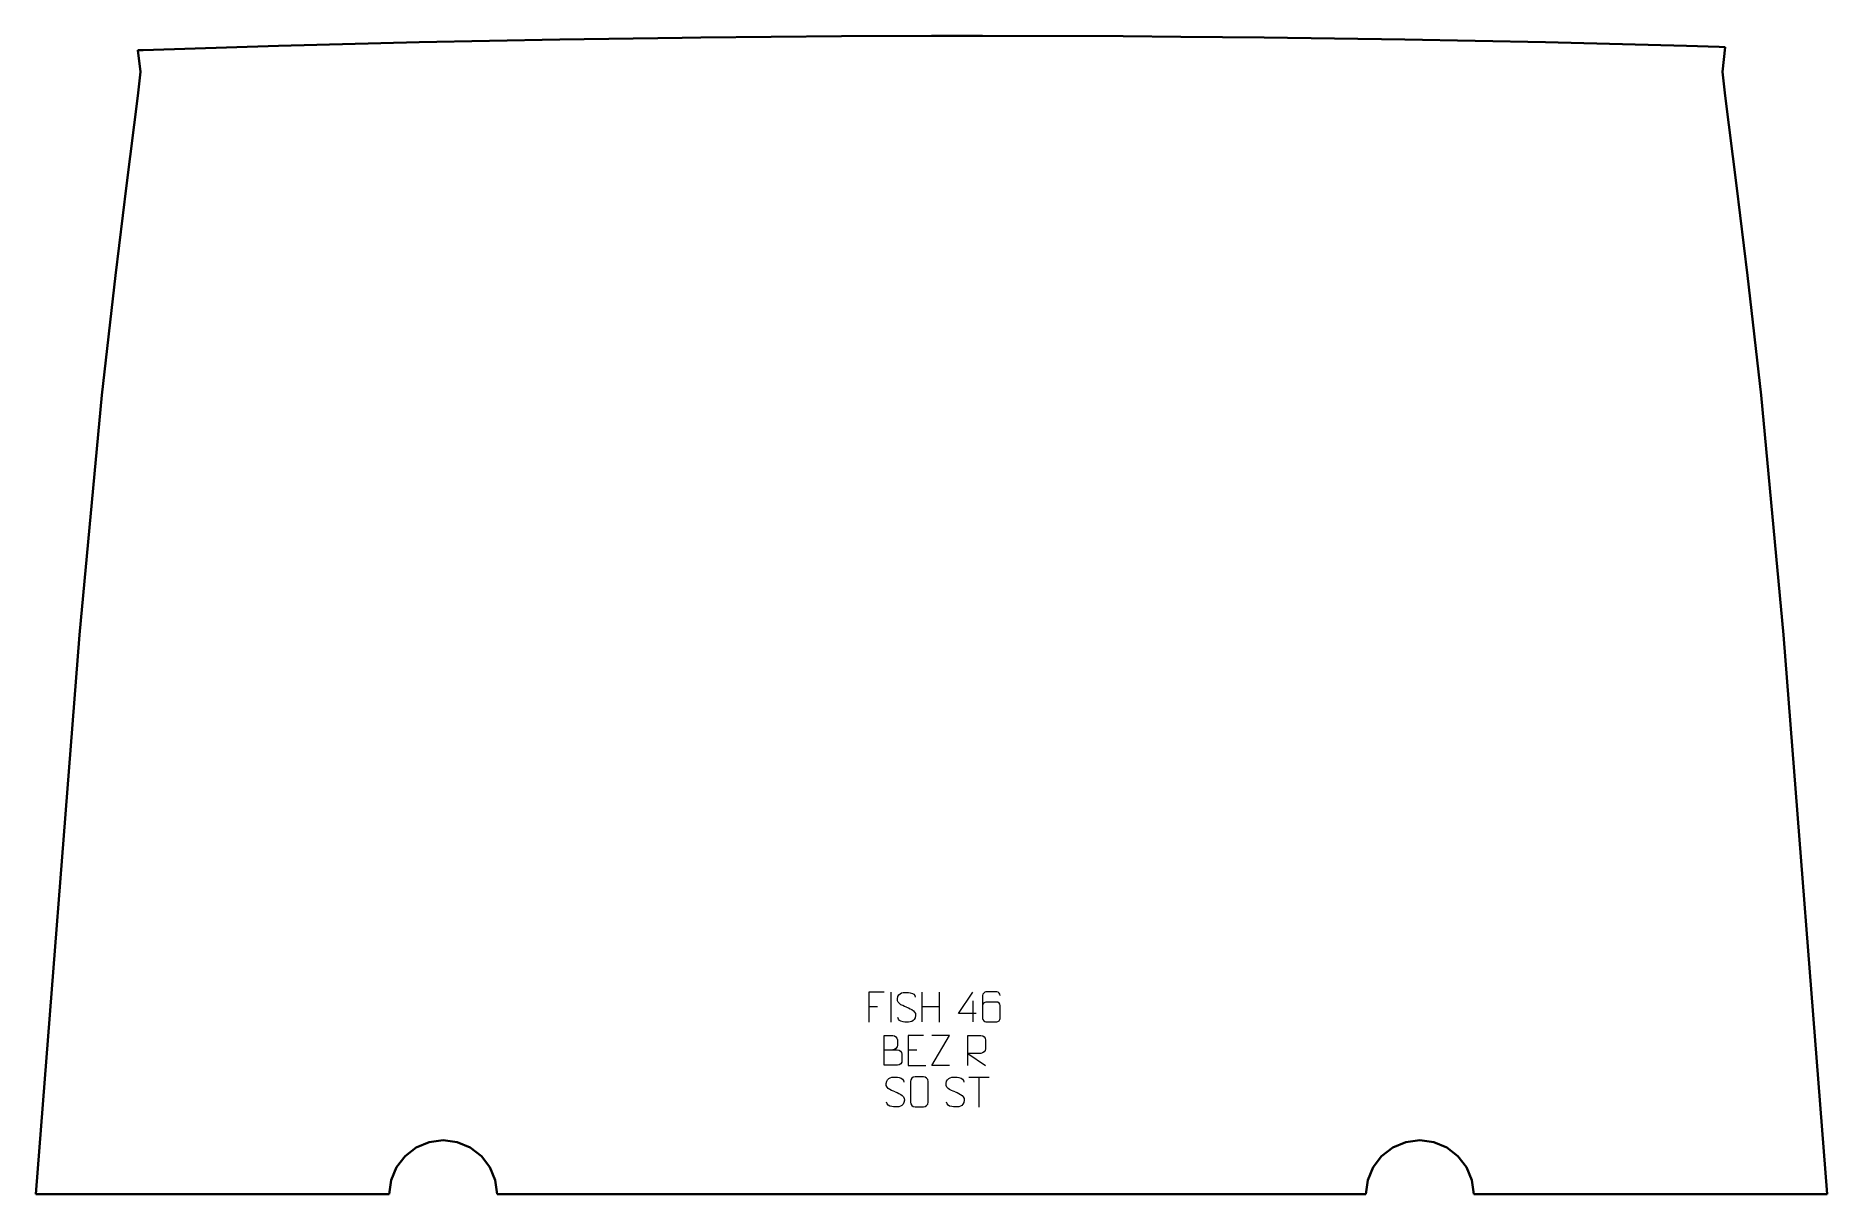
# Model space of a CAD drawing. Header units: millimetres. Extents: x -747 to 747, y -483 to 483.
import ezdxf

# ---------------------------------------------------------------- set-up
doc = ezdxf.new("R2010")
doc.units = ezdxf.units.MM
doc.header["$MEASUREMENT"] = 0
doc.layers.add('layer 1', color=7, linetype='Continuous')
doc.layers.add('layer 2', color=7, linetype='Continuous')

msp = doc.modelspace()

# ---------------------------------------------------------------- linework, layer by layer
at = {"layer": 'layer 1', "color": 250, "lineweight": 9}
for points, knots in [([(-39.4332, -314.8304), (-39.4332, -314.8304), (-52.3072, -314.8304), (-52.3072, -314.8304), (-52.3072, -314.8304), (-52.3072, -314.8304), (-52.3072, -339.784), (-52.3072, -339.784)], [0, 0, 0, 0, 0.333333333, 0.333333333, 0.333333333, 0.333333333, 1, 1, 1, 1]), ([(-20.8702, -327.3071), (-25.1185, -325.8367), (-30.0266, -324.0409), (-28.0215, -318.5206), (-28.0215, -318.5206), (-26.518, -314.3807), (-21.3044, -314.7692), (-17.7008, -315.3703), (-17.7008, -315.3703), (-14.8402, -315.8475), (-13.9755, -317.0607), (-13.6649, -319.1448)], [0, 0, 0, 0, 0.25, 0.25, 0.25, 0.25, 0.5, 0.5, 0.5, 0.5, 1, 1, 1, 1]), ([(-20.8702, -327.3072), (-16.8516, -328.9539), (-11.8221, -330.8422), (-13.6561, -336.2025), (-13.6561, -336.2025), (-15.1159, -340.4689), (-20.0267, -340.2122), (-23.7528, -339.6575), (-23.7528, -339.6575), (-26.5028, -339.2477), (-27.7237, -338.0342), (-28.1017, -335.922)], [0, 0, 0, 0, 0.25, 0.25, 0.25, 0.25, 0.5, 0.5, 0.5, 0.5, 1, 1, 1, 1]), ([(37.3707, -332.798), (37.3707, -332.798), (22.549, -332.798), (22.549, -332.798), (22.549, -332.798), (22.549, -332.798), (34.4266, -314.7275), (34.4266, -314.7275)], [0, 0, 0, 0, 0.333333333, 0.333333333, 0.333333333, 0.333333333, 1, 1, 1, 1]), ([(57.3898, -317.6739), (57.3657, -316.3344), (56.0095, -314.6812), (54.4376, -314.7155), (54.4376, -314.7155), (51.4528, -314.7158), (48.4676, -314.7158), (45.4822, -314.7155), (45.4822, -314.7155), (44.2631, -314.7006), (42.5349, -316.1382), (42.5299, -317.6739), (42.5299, -317.6739), (42.5302, -324.0344), (42.5302, -330.3952), (42.5299, -336.7559), (42.5299, -336.7559), (42.5346, -337.9188), (44.2631, -339.6899), (45.4822, -339.7143), (45.4822, -339.7143), (48.4676, -339.714), (51.4528, -339.714), (54.4376, -339.7143), (54.4376, -339.7143), (55.7157, -339.6705), (57.3854, -338.056), (57.3898, -336.7559), (57.3898, -336.7559), (57.3898, -333.1726), (57.3898, -329.5895), (57.3898, -326.0068), (57.3898, -326.0068), (57.3513, -324.5286), (55.7686, -323.0957), (54.4376, -323.0977), (54.4376, -323.0977), (51.4528, -323.0974), (48.4676, -323.0974), (45.4822, -323.0977), (45.4822, -323.0977), (44.1527, -323.0927), (42.5097, -324.6), (42.5514, -326.0285)], [0, 0, 0, 0, 0.083333333, 0.083333333, 0.083333333, 0.083333333, 0.166666667, 0.166666667, 0.166666667, 0.166666667, 0.25, 0.25, 0.25, 0.25, 0.333333333, 0.333333333, 0.333333333, 0.333333333, 0.416666667, 0.416666667, 0.416666667, 0.416666667, 0.5, 0.5, 0.5, 0.5, 0.583333333, 0.583333333, 0.583333333, 0.583333333, 0.666666667, 0.666666667, 0.666666667, 0.666666667, 0.75, 0.75, 0.75, 0.75, 0.833333333, 0.833333333, 0.833333333, 0.833333333, 1, 1, 1, 1]), ([(-39.3861, -362.9161), (-35.7475, -362.9157), (-32.1604, -362.9157), (-28.521, -362.9161), (-28.521, -362.9161), (-26.5456, -362.9334), (-24.622, -364.6695), (-24.622, -366.7191), (-24.622, -366.7191), (-24.6224, -367.8477), (-24.6224, -370.8971), (-24.622, -372.026), (-24.622, -372.026), (-24.6044, -373.8839), (-26.1465, -375.8978), (-28.468, -375.8809), (-28.468, -375.8809), (-32.1078, -375.8805), (-35.7472, -375.8805), (-39.3861, -375.8809), (-39.3861, -375.8809), (-39.3861, -367.5626), (-39.3861, -359.2448), (-39.3861, -350.9273), (-39.3861, -350.9273), (-37.0124, -350.9273), (-34.6383, -350.9273), (-32.2641, -350.9273), (-32.2641, -350.9273), (-30.5833, -350.9097), (-28.4865, -352.8202), (-28.4688, -354.7826), (-28.4688, -354.7826), (-28.4692, -356.8487), (-28.4692, -356.9947), (-28.4688, -359.0612), (-28.4688, -359.0612), (-28.4515, -361.1273), (-30.306, -362.9334), (-32.316, -362.9161)], [0, 0, 0, 0, 0.090909091, 0.090909091, 0.090909091, 0.090909091, 0.181818182, 0.181818182, 0.181818182, 0.181818182, 0.272727273, 0.272727273, 0.272727273, 0.272727273, 0.363636364, 0.363636364, 0.363636364, 0.363636364, 0.454545455, 0.454545455, 0.454545455, 0.454545455, 0.545454545, 0.545454545, 0.545454545, 0.545454545, 0.636363636, 0.636363636, 0.636363636, 0.636363636, 0.727272727, 0.727272727, 0.727272727, 0.727272727, 0.818181818, 0.818181818, 0.818181818, 0.818181818, 1, 1, 1, 1]), ([(-6.6102, -351.0364), (-6.6102, -351.0364), (-19.4841, -351.0364), (-19.4841, -351.0364), (-19.4841, -351.0364), (-19.4841, -351.0364), (-19.4841, -375.99), (-19.4841, -375.99), (-19.4841, -375.99), (-19.4841, -375.99), (-4.6183, -375.99), (-4.6183, -375.99)], [0, 0, 0, 0, 0.25, 0.25, 0.25, 0.25, 0.5, 0.5, 0.5, 0.5, 1, 1, 1, 1]), ([(14.9968, -376.0538), (14.9968, -376.0538), (0.3778, -376.0538), (0.3778, -376.0538), (0.3778, -376.0538), (0.3778, -376.0538), (15.0211, -351.0964), (15.0211, -351.0964), (15.0211, -351.0964), (15.0211, -351.0964), (0.3778, -351.0964), (0.3778, -351.0964)], [0, 0, 0, 0, 0.25, 0.25, 0.25, 0.25, 0.5, 0.5, 0.5, 0.5, 1, 1, 1, 1]), ([(30.3675, -376.0518), (30.3675, -376.0518), (30.3675, -351.0983), (30.3675, -351.0983), (30.3675, -351.0983), (33.9623, -351.0983), (37.5578, -351.0983), (41.153, -351.0983), (41.153, -351.0983), (43.4783, -351.136), (45.0356, -352.626), (45.0315, -354.9924), (45.0315, -354.9924), (45.0311, -357.0279), (45.0311, -360.0873), (45.0315, -362.1233), (45.0315, -362.1233), (45.025, -363.9988), (43.2127, -365.9406), (41.2032, -365.9597), (41.2032, -365.9597), (41.2032, -365.9597), (30.3675, -365.9597), (30.3675, -365.9597), (30.3675, -365.9597), (30.3675, -365.9597), (45.0222, -376.0518), (45.0222, -376.0518)], [0, 0, 0, 0, 0.125, 0.125, 0.125, 0.125, 0.25, 0.25, 0.25, 0.25, 0.375, 0.375, 0.375, 0.375, 0.5, 0.5, 0.5, 0.5, 0.625, 0.625, 0.625, 0.625, 0.75, 0.75, 0.75, 0.75, 1, 1, 1, 1]), ([(-30.2306, -398.072), (-34.4789, -396.6016), (-39.387, -394.8058), (-37.3819, -389.2855), (-37.3819, -389.2855), (-35.8784, -385.1456), (-30.6648, -385.5341), (-27.0612, -386.1352), (-27.0612, -386.1352), (-24.2006, -386.6124), (-23.3359, -387.8256), (-23.0253, -389.9097)], [0, 0, 0, 0, 0.25, 0.25, 0.25, 0.25, 0.5, 0.5, 0.5, 0.5, 1, 1, 1, 1]), ([(-13.7502, -385.5956), (-11.4245, -385.5956), (-9.0984, -385.5956), (-6.7723, -385.5956), (-6.7723, -385.5956), (-4.8257, -385.56), (-2.8343, -387.0516), (-2.8076, -389.4892), (-2.8076, -389.4892), (-2.808, -395.2361), (-2.808, -400.9834), (-2.8076, -406.7311), (-2.8076, -406.7311), (-2.9474, -409.0545), (-4.6246, -410.5341), (-6.7723, -410.5449), (-6.7723, -410.5449), (-9.1042, -410.5445), (-11.4361, -410.5445), (-13.7676, -410.5449), (-13.7676, -410.5449), (-15.6926, -410.6503), (-17.6647, -408.7658), (-17.6535, -406.7485), (-17.6535, -406.7485), (-17.6532, -400.9784), (-17.6532, -395.2087), (-17.6535, -389.4394), (-17.6535, -389.4394), (-17.6493, -387.3013), (-15.9026, -385.5821), (-13.7502, -385.5956)], [0, 0, 0, 0, 0.111111111, 0.111111111, 0.111111111, 0.111111111, 0.222222222, 0.222222222, 0.222222222, 0.222222222, 0.333333333, 0.333333333, 0.333333333, 0.333333333, 0.444444444, 0.444444444, 0.444444444, 0.444444444, 0.555555556, 0.555555556, 0.555555556, 0.555555556, 0.666666667, 0.666666667, 0.666666667, 0.666666667, 0.777777778, 0.777777778, 0.777777778, 0.777777778, 1, 1, 1, 1]), ([(19.7694, -398.072), (15.5211, -396.6016), (10.613, -394.8058), (12.6181, -389.2855), (12.6181, -389.2855), (14.1216, -385.1456), (19.3352, -385.5341), (22.9388, -386.1352), (22.9388, -386.1352), (25.7994, -386.6124), (26.6641, -387.8256), (26.9747, -389.9097)], [0, 0, 0, 0, 0.25, 0.25, 0.25, 0.25, 0.5, 0.5, 0.5, 0.5, 1, 1, 1, 1]), ([(-30.2306, -398.0721), (-26.212, -399.7188), (-21.1825, -401.6071), (-23.0165, -406.9674), (-23.0165, -406.9674), (-24.4763, -411.2338), (-29.3871, -410.9771), (-33.1132, -410.4224), (-33.1132, -410.4224), (-35.8632, -410.0126), (-37.0841, -408.7991), (-37.4621, -406.6869)], [0, 0, 0, 0, 0.25, 0.25, 0.25, 0.25, 0.5, 0.5, 0.5, 0.5, 1, 1, 1, 1]), ([(19.7694, -398.0721), (23.788, -399.7188), (28.8175, -401.6071), (26.9835, -406.9674), (26.9835, -406.9674), (25.5237, -411.2338), (20.6129, -410.9771), (16.8868, -410.4224), (16.8868, -410.4224), (14.1368, -410.0126), (12.9159, -408.7991), (12.5379, -406.6869)], [0, 0, 0, 0, 0.25, 0.25, 0.25, 0.25, 0.5, 0.5, 0.5, 0.5, 1, 1, 1, 1])]:
    msp.add_open_spline(points, degree=3, knots=knots, dxfattribs=at)
for points in [[(-52.3072, -326.7101), (-52.3072, -326.7101), (-45.1391, -326.7101), (-45.1391, -326.7101)], [(-33.8702, -314.8201), (-33.8702, -314.8201), (-33.8702, -339.7942), (-33.8702, -339.7942)], [(-8.1919, -314.8303), (-8.1919, -314.8303), (-8.1919, -339.6078), (-8.1919, -339.6078)], [(-8.1919, -326.7126), (-8.1919, -326.7126), (6.4514, -326.7122), (6.4514, -326.7122)], [(6.4514, -314.8303), (6.4514, -314.8303), (6.4514, -339.7838), (6.4514, -339.7838)], [(34.4266, -322.0369), (34.4266, -322.0369), (34.4266, -339.7016), (34.4266, -339.7016)], [(-19.4841, -362.9161), (-19.4841, -362.9161), (-12.316, -362.9161), (-12.316, -362.9161)], [(31.2756, -385.7981), (31.2756, -385.7981), (48.2628, -385.7981), (48.2628, -385.7981)], [(39.7694, -410.7281), (39.7694, -410.7281), (39.7694, -385.7746), (39.7694, -385.7746)]]:
    msp.add_open_spline(points, degree=3, dxfattribs=at)
at = {"layer": 'layer 2', "color": 242, "lineweight": 35}
for points in [[(-427.5498, 478.1667), (-427.5498, 478.1667), (-310.05, 480.5005), (-310.05, 480.5005)], [(-310.05, 480.5005), (-310.05, 480.5005), (-207.999, 481.9473), (-207.999, 481.9473)], [(-207.999, 481.9473), (-207.999, 481.9473), (-192.5403, 482.1662), (-192.5403, 482.1662)], [(-192.5403, 482.1662), (-192.5403, 482.1662), (-75.0214, 483.1664), (-75.0214, 483.1664)], [(-75.0214, 483.1664), (-75.0214, 483.1664), (0, 483.3793), (0, 483.3793)], [(0, 483.3793), (0, 483.3793), (42.5003, 483.4997), (42.5003, 483.4997)], [(42.5003, 483.4997), (42.5003, 483.4997), (160.0223, 483.1664), (160.0223, 483.1664)], [(160.0223, 483.1664), (160.0223, 483.1664), (208.0001, 482.7588), (208.0001, 482.7588)], [(208.0001, 482.7588), (208.0001, 482.7588), (277.5411, 482.1662), (277.5411, 482.1662)], [(277.5411, 482.1662), (277.5411, 482.1662), (395.0517, 480.5005), (395.0517, 480.5005)], [(395.0517, 480.5005), (395.0517, 480.5005), (512.5507, 478.1667), (512.5507, 478.1667)], [(-662.4993, 471.5002), (-662.4993, 471.5002), (-657.7948, 471.6468), (-657.7948, 471.6468)], [(-660.0511, 453.3494), (-660.0511, 453.3494), (-662.4993, 471.5002), (-662.4993, 471.5002)], [(-657.7948, 471.6468), (-657.7948, 471.6468), (-545.0345, 475.1664), (-545.0345, 475.1664)], [(-545.0345, 475.1664), (-545.0345, 475.1664), (-427.5498, 478.1667), (-427.5498, 478.1667)], [(512.5507, 478.1667), (512.5507, 478.1667), (630.0354, 475.1664), (630.0354, 475.1664)], [(630.0354, 475.1664), (630.0354, 475.1664), (657.4666, 474.3099), (657.4666, 474.3099)], [(657.4666, 474.3099), (657.4666, 474.3099), (662.5001, 474.1533), (662.5001, 474.1533)], [(660.0522, 453.3494), (660.0522, 453.3494), (662.5001, 474.1533), (662.5001, 474.1533)], [(-662.4993, 433.5006), (-662.4993, 433.5006), (-660.0511, 453.3494), (-660.0511, 453.3494)], [(662.5001, 433.5006), (662.5001, 433.5006), (660.0522, 453.3494), (660.0522, 453.3494)], [(-671.7495, 358.5), (-671.7495, 358.5), (-662.4993, 433.5006), (-662.4993, 433.5006)], [(671.7503, 358.5), (671.7503, 358.5), (662.5001, 433.5006), (662.5001, 433.5006)], [(-671.7495, 358.5), (-671.7495, 358.5), (-680.9997, 283.4997), (-680.9997, 283.4997)], [(671.7503, 358.5), (671.7503, 358.5), (681.0005, 283.4997), (681.0005, 283.4997)], [(-692.4999, 183.5), (-692.4999, 183.5), (-680.9997, 283.4997), (-680.9997, 283.4997)], [(692.4999, 183.5), (692.4999, 183.5), (681.0005, 283.4997), (681.0005, 283.4997)], [(-710.9992, -16.5), (-710.9992, -16.5), (-692.4999, 183.5), (-692.4999, 183.5)], [(711.0003, -16.5), (711.0003, -16.5), (692.4999, 183.5), (692.4999, 183.5)], [(-710.9992, -16.5), (-710.9992, -16.5), (-747.4998, -483.4997), (-747.4998, -483.4997)], [(711.0003, -16.5), (711.0003, -16.5), (747.4998, -483.4997), (747.4998, -483.4997)], [(-430, -444.5289), (-430, -444.5289), (-439.3193, -451.6804), (-439.3193, -451.6804)], [(-419.1461, -440.0333), (-419.1461, -440.0333), (-430, -444.5289), (-430, -444.5289)], [(-407.4993, -438.5), (-407.4993, -438.5), (-419.1461, -440.0333), (-419.1461, -440.0333)], [(-395.8533, -440.0333), (-395.8533, -440.0333), (-407.4993, -438.5), (-407.4993, -438.5)], [(-384.9994, -444.5289), (-384.9994, -444.5289), (-395.8533, -440.0333), (-395.8533, -440.0333)], [(-375.6798, -451.6804), (-375.6798, -451.6804), (-384.9994, -444.5289), (-384.9994, -444.5289)], [(385.0003, -444.5289), (385.0003, -444.5289), (375.6809, -451.6804), (375.6809, -451.6804)], [(395.8533, -440.0333), (395.8533, -440.0333), (385.0003, -444.5289), (385.0003, -444.5289)], [(407.5001, -438.5), (407.5001, -438.5), (395.8533, -440.0333), (395.8533, -440.0333)], [(419.1473, -440.0333), (419.1473, -440.0333), (407.5001, -438.5), (407.5001, -438.5)], [(430, -444.5289), (430, -444.5289), (419.1473, -440.0333), (419.1473, -440.0333)], [(439.3205, -451.6804), (439.3205, -451.6804), (430, -444.5289), (430, -444.5289)], [(-446.4709, -460.9998), (-446.4709, -460.9998), (-450.9665, -471.8525), (-450.9665, -471.8525)], [(-439.3193, -451.6804), (-439.3193, -451.6804), (-446.4709, -460.9998), (-446.4709, -460.9998)], [(-368.5285, -460.9998), (-368.5285, -460.9998), (-375.6798, -451.6804), (-375.6798, -451.6804)], [(-364.0329, -471.8525), (-364.0329, -471.8525), (-368.5285, -460.9998), (-368.5285, -460.9998)], [(368.5294, -460.9998), (368.5294, -460.9998), (364.0338, -471.8525), (364.0338, -471.8525)], [(375.6809, -451.6804), (375.6809, -451.6804), (368.5294, -460.9998), (368.5294, -460.9998)], [(446.4709, -460.9998), (446.4709, -460.9998), (439.3205, -451.6804), (439.3205, -451.6804)], [(450.9676, -471.8525), (450.9676, -471.8525), (446.4709, -460.9998), (446.4709, -460.9998)], [(-450.9665, -471.8525), (-450.9665, -471.8525), (-452.4998, -483.4997), (-452.4998, -483.4997)], [(-362.4996, -483.4997), (-362.4996, -483.4997), (-364.0329, -471.8525), (-364.0329, -471.8525)], [(364.0338, -471.8525), (364.0338, -471.8525), (362.5004, -483.4997), (362.5004, -483.4997)], [(452.4998, -483.4997), (452.4998, -483.4997), (450.9676, -471.8525), (450.9676, -471.8525)], [(-747.4998, -483.4997), (-747.4998, -483.4997), (-527.4993, -483.4997), (-527.4993, -483.4997)], [(-527.4993, -483.4997), (-527.4993, -483.4997), (-452.4998, -483.4997), (-452.4998, -483.4997)], [(-362.4996, -483.4997), (-362.4996, -483.4997), (-287.4992, -483.4997), (-287.4992, -483.4997)], [(-287.4992, -483.4997), (-287.4992, -483.4997), (287.5001, -483.4997), (287.5001, -483.4997)], [(287.5001, -483.4997), (287.5001, -483.4997), (362.5004, -483.4997), (362.5004, -483.4997)], [(452.4998, -483.4997), (452.4998, -483.4997), (527.5002, -483.4997), (527.5002, -483.4997)], [(527.5002, -483.4997), (527.5002, -483.4997), (747.4998, -483.4997), (747.4998, -483.4997)]]:
    msp.add_open_spline(points, degree=3, dxfattribs=at)

doc.saveas('drawing.dxf')
